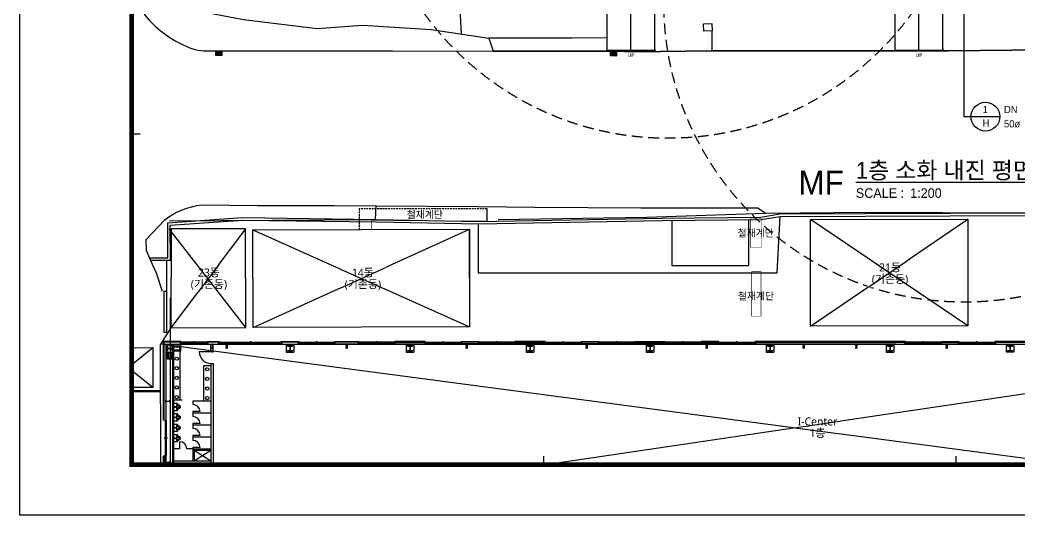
# Model space of a CAD drawing. Header units: millimetres. Extents: x 0 to 168200, y 0 to 118800.
# Drawn here: x 0 to 83330, y 0 to 41283 of the extents above; entities that cross this region are included whole.
import ezdxf
from ezdxf.enums import TextEntityAlignment as Align

# ---------------------------------------------------------------- set-up
doc = ezdxf.new("R2010")
doc.units = ezdxf.units.MM
doc.header["$LTSCALE"] = 200
for name, pattern in [('CEN-GAUN', [32.2, 30, -1, 0.2, -1]), ('DASHED2', [0.375, 0.25, -0.125]), ('HID', [2.3, 1.5, -0.8]), ('HIDDEN', [0.375, 0.25, -0.125])]:
    doc.linetypes.add(name, pattern=pattern)
for name, color, linetype in [('BACK', 8, 'Continuous'), ('CEN', 1, 'CEN-GAUN'), ('R', 1, 'Continuous'), ('SYM', 6, 'Continuous'), ('TEXT', 2, 'Continuous'), ('XR-SHEET$0$XREF-Form$0$SHT', 5, 'Continuous'), ('빗물받이(5)', 5, 'Continuous')]:
    doc.layers.add(name, color=color, linetype=linetype)
doc.layers.add('XR-SHEET$0$XREF-Form$0$TEMP', color=171, linetype='Continuous', plot=False)
doc.styles.add('돋움', font='')
doc.styles.add('스타일1', font='')
doc.styles.get('돋움').set_extended_font_data('Dotum')
doc.styles.get('스타일1').set_extended_font_data('Malgun Gothic')

# ---------------------------------------------------------------- blocks, each defined once
blk = doc.blocks.new('XR-SHEET')
at = {"layer": 'XR-SHEET$0$XREF-Form$0$SHT'}
blk.add_lwpolyline([(0, 594), (841, 594), (841, 0), (0, 0)], close=True, dxfattribs=at)
at = {"layer": 'XR-SHEET$0$XREF-Form$0$SHT', "const_width": 2}
blk.add_lwpolyline([(46.5, 573), (819.5, 573), (819.5, 21), (46.5, 21)], close=True, dxfattribs=at)
at = {"layer": 'XR-SHEET$0$XREF-Form$0$TEMP'}
for p, q in [((46.5, 159), (50, 159)), ((218.25, 21), (218.25, 24.5)), ((390, 21), (390, 24.5))]:
    blk.add_line(p, q, dxfattribs=at)
blk = doc.blocks.new('화장실')
at = {"layer": 'BACK', "ltscale": 200}
for p, q in [((-1500, 0), (0, 0)), ((-1500, 0), (-1500, -292)), ((0, 0), (0, -1000)), ((-1500, -892), (-1500, -1000)), ((-900, -892), (-1500, -892)), ((-1500, -1000), (0, -1000))]:
    blk.add_line(p, q, dxfattribs=at)
blk.add_arc((-1500, -892), 600, 0, 90, dxfattribs=at)
blk = doc.blocks.new('남소변기')
at = {"layer": 'BACK', "ltscale": 200}
for p, q in [((0, 285), (0, 142)), ((150, 285), (0, 285)), ((0, 142), (0, 0)), ((15, 30), (0, 30)), ((0, 15), (78, 15)), ((0, 0), (0, -142)), ((15, -30), (15, 30)), ((147, 15), (210, 15)), ((315, 285), (150, 285)), ((210, 30), (218, 30)), ((210, -30), (210, 30)), ((218, 30), (218, -30)), ((270, 225), (292, 225)), ((292, 225), (315, 225)), ((315, 255), (315, 285)), ((315, 225), (315, 255)), ((0, -15), (78, -15)), ((0, -30), (15, -30)), ((0, -142), (0, -285)), ((0, -285), (150, -285)), ((147, -15), (210, -15)), ((150, -285), (315, -285)), ((218, -30), (210, -30)), ((292, -225), (270, -225)), ((315, -225), (292, -225)), ((315, -255), (315, -225)), ((315, -285), (315, -255))]:
    blk.add_line(p, q, dxfattribs=at)
blk.add_circle((112, 0), 37.5, dxfattribs=at)
for centre, radius, start, end in [((2091, -128), 1870, 173.53631, 176.07483), ((2091, 128), 1870, 183.92517, 186.46369), ((741, 58), 509, 162.68677, 177.29727), ((278, 0), 128, 251.9686, 108.0314), ((281, 199), 27.7, 112.5, 157.5), ((595, 481), 435, 218.5584, 225), ((372, 258), 120, 225, 237.28538), ((1449, 1934), 2111, 237.28538, 239.03624), ((745, 435), 456, 199.26161, 204.34121), ((1050, 695), 847, 211.86106, 215.51908), ((632, 503), 405, 227.81561, 238.4446), ((500, 353), 268, 239.03624, 243.95283), ((603, 563), 502, 243.95283, 248.62608), ((739, 721), 648, 240.46772, 246.40218), ((301, -207), 326, 62.82337, 68.62608), ((323, -165), 278, 59.03624, 62.82337), ((193, -381), 530, 56.29478, 59.03624), ((161, -375), 595, 51.3557, 57.56894), ((439, -12), 86.9, 45, 56.29478), ((365, -87), 192, 37.41309, 45), ((496, 13), 27.7, 14.03624, 37.41309), ((436, -2), 88.7, 1.04163, 14.03624), ((436, 2), 88.7, 345.96376, 358.95837), ((364, -41), 214, 21.62004, 37.86972), ((374, -20), 197, 5.75321, 16.86666), ((741, -58), 509, 182.70273, 197.31323), ((595, -481), 435, 135, 141.4416), ((281, -199), 27.7, 202.5, 247.5), ((372, -258), 120, 122.71462, 135), ((1449, -1934), 2111, 120.96376, 122.71462), ((745, -435), 456, 155.65879, 160.73839), ((1050, -695), 847, 144.48092, 148.13894), ((632, -503), 405, 121.5554, 132.18439), ((500, -353), 268, 116.04717, 120.96376), ((603, -563), 502, 111.37392, 116.04717), ((301, 207), 326, 291.37392, 297.17663), ((739, -721), 648, 113.59782, 119.53228), ((323, 165), 278, 297.17663, 300.96376), ((193, 381), 530, 300.96376, 303.70522), ((161, 375), 595, 302.43106, 308.6443), ((439, 12), 86.9, 303.70522, 315), ((365, 87), 192, 315, 322.58691), ((496, -13), 27.7, 322.58691, 345.96376), ((364, 41), 214, 322.13028, 338.37996), ((374, 20), 197, 343.13334, 354.24679)]:
    blk.add_arc(centre, radius, start, end, dxfattribs=at)
blk = doc.blocks.new('W1')
at = {"layer": '빗물받이(5)'}
h = blk.add_hatch(dxfattribs=at)
h.set_pattern_fill('ANSI31', color=256, scale=0.02, style=0)
h.set_pattern_definition([(45, (-178.083926, -134.613974), (-0.04490128, 0.04490128), [])])
h.paths.add_polyline_path([(0.26, 0.149), (-0.24, 0.149), (-0.24, -0.151), (0.26, -0.151)])
blk.add_lwpolyline([(-0.24, 0.149), (0.26, 0.149), (0.26, -0.151), (-0.24, -0.151), (-0.24, 0.149)], dxfattribs=at)

msp = doc.modelspace()

# ---------------------------------------------------------------- linework, layer by layer
at = {"layer": 'BACK'}
for p, q in [((50900, 38731.7), (50897.9, 42465)), ((74900, 38731.7), (74897.9, 42465)), ((48900, 38882.8), (48900, 38682.8)), ((52900, 38859.3), (52900, 38659.3)), ((72900, 38899.9), (72900, 38699.9)), ((76900, 38910.7), (76900, 38710.7)), ((38165.2, 24271.7), (38165.2, 20187.7)), ((63103.4, 20187.7), (63346.9, 24904.7)), ((65861.7, 24645.6), (78974.5, 24674.9)), ((65881.6, 15746.6), (65861.7, 24645.6)), ((78974.5, 24674.9), (78994.3, 15775.9)), ((12606.5, 23855.8), (12558.6, 15622.2)), ((18791.1, 23869.6), (12606.5, 23855.8)), ((18809.5, 15636.2), (18791.1, 23869.6)), ((19412.5, 23788.2), (37435.1, 23828.5)), ((19430.7, 15642.9), (19412.5, 23788.2)), ((37435.1, 23828.5), (37453.3, 15683.2)), ((38165.2, 20187.7), (63103.4, 20187.7)), ((12558.6, 15622.2), (18809.5, 15636.2)), ((37453.3, 15683.2), (19430.7, 15642.9)), ((78994.3, 15775.9), (65881.6, 15746.6)), ((11703.4, 14243.7), (113070, 14470)), ((11725.8, 4200), (11703.4, 14243.7)), ((12150, 14250), (112850, 14250)), ((12150, 14250), (12150, 4200)), ((15900, 13598.7), (15900, 14250)), ((16100, 13598.7), (16100, 14239)), ((9300, 13954.6), (11073.5, 13958.5)), ((11073.5, 13958.5), (11080.9, 10627)), ((11080.9, 10627), (9300, 10623))]:
    msp.add_line(p, q, dxfattribs=at)
at = {"layer": 'BACK', "linetype": 'DASHED2', "ltscale": 3}
for p, q in [((38916.8, 25536.1), (28274.7, 25536.1)), ((28274.7, 25536.1), (28274.7, 23808))]:
    msp.add_line(p, q, dxfattribs=at)
at = {"layer": 'BACK', "ltscale": 200}
for p, q in [((12500, 18112.6), (12500, 4200)), ((11930, 14470), (11930, 7900)), ((12190, 13590), (12190, 14210)), ((12190, 14210), (12810, 14210)), ((12810, 14210), (12190, 14210)), ((12810, 13590), (12810, 14210)), ((13410, 14086), (13410, 14470)), ((13410, 14420), (13410, 14340)), ((15600, 14420), (13410, 14420)), ((15600, 14340), (13410, 14340)), ((13440, 14420), (13440, 14340)), ((15570, 14380), (13440, 14380)), ((14555, 14360), (13440, 14360)), ((15570, 14400), (14455, 14400)), ((14455, 14380), (14455, 14400)), ((14505, 14210.7), (14505, 14486)), ((14555, 14360), (14555, 14380)), ((15570, 14420), (15570, 14340)), ((15600, 14420), (15600, 14340)), ((16600, 14420), (16600, 14340)), ((16600, 14420), (21772.1, 14420)), ((16600, 14340), (21772.1, 14340)), ((16630, 14420), (16630, 14340)), ((16630, 14400), (19272.1, 14400)), ((16630, 14380), (21742.1, 14380)), ((19172.1, 14360), (19172.1, 14380)), ((19172.1, 14360), (21742.1, 14360)), ((19222.1, 14210.7), (19222.1, 14486)), ((19272.1, 14380), (19272.1, 14400)), ((21742.1, 14420), (21742.1, 14340)), ((21772.1, 14420), (21772.1, 14340)), ((22190, 14210), (22810, 14210)), ((22190, 14210), (22190, 13590)), ((22810, 14210), (22810, 13590)), ((23227.9, 14420), (23227.9, 14340)), ((23227.9, 14420), (26227.9, 14420)), ((23227.9, 14340), (26227.9, 14340)), ((23257.9, 14420), (23257.9, 14340)), ((23257.9, 14400), (24777.9, 14400)), ((23257.9, 14380), (26197.9, 14380)), ((24677.9, 14360), (24677.9, 14380)), ((24677.9, 14360), (26197.9, 14360)), ((24727.9, 14210.7), (24727.9, 14486)), ((24777.9, 14380), (24777.9, 14400)), ((26197.9, 14420), (26197.9, 14340)), ((26227.9, 14420), (26227.9, 14340)), ((28227.9, 14420), (28227.9, 14340)), ((31227.9, 14420), (28227.9, 14420)), ((31227.9, 14340), (28227.9, 14340)), ((28257.9, 14420), (28257.9, 14340)), ((31197.9, 14380), (28257.9, 14380)), ((29777.9, 14360), (28257.9, 14360)), ((31197.9, 14400), (29677.9, 14400)), ((29677.9, 14380), (29677.9, 14400)), ((29727.9, 14210.7), (29727.9, 14486)), ((29777.9, 14360), (29777.9, 14380)), ((31197.9, 14420), (31197.9, 14340)), ((31227.9, 14420), (31227.9, 14340)), ((32190, 14210), (32810, 14210)), ((32190, 14210), (32190, 13590)), ((32810, 14210), (32810, 13590)), ((33772.1, 14420), (33772.1, 14340)), ((33772.1, 14420), (36772.1, 14420)), ((33772.1, 14340), (36772.1, 14340)), ((33802.1, 14420), (33802.1, 14340)), ((33802.1, 14400), (35322.1, 14400)), ((33802.1, 14380), (36742.1, 14380)), ((35222.1, 14360), (35222.1, 14380)), ((35222.1, 14360), (36742.1, 14360)), ((35272.1, 14210.7), (35272.1, 14486)), ((35322.1, 14380), (35322.1, 14400)), ((36742.1, 14420), (36742.1, 14340)), ((36772.1, 14420), (36772.1, 14340)), ((38227.9, 14420), (38227.9, 14340)), ((41227.9, 14420), (38227.9, 14420)), ((41227.9, 14340), (38227.9, 14340)), ((38257.9, 14420), (38257.9, 14340)), ((41197.9, 14380), (38257.9, 14380)), ((39777.9, 14360), (38257.9, 14360)), ((41197.9, 14400), (39677.9, 14400)), ((39677.9, 14380), (39677.9, 14400)), ((39727.9, 14210.7), (39727.9, 14486)), ((39777.9, 14360), (39777.9, 14380)), ((41197.9, 14420), (41197.9, 14340)), ((41227.9, 14420), (41227.9, 14340)), ((42190, 14210), (42810, 14210)), ((42190, 14210), (42190, 13590)), ((42810, 14210), (42810, 13590)), ((43772.1, 14420), (43772.1, 14340)), ((43772.1, 14420), (46772.1, 14420)), ((43772.1, 14340), (46772.1, 14340)), ((43802.1, 14420), (43802.1, 14340)), ((43802.1, 14400), (45322.1, 14400)), ((43802.1, 14380), (46742.1, 14380)), ((45222.1, 14360), (45222.1, 14380)), ((45222.1, 14360), (46742.1, 14360)), ((45272.1, 14210.7), (45272.1, 14486)), ((45322.1, 14380), (45322.1, 14400)), ((46742.1, 14420), (46742.1, 14340)), ((46772.1, 14420), (46772.1, 14340)), ((48224.7, 14420), (48224.7, 14340)), ((51224.7, 14420), (48224.7, 14420)), ((51224.7, 14340), (48224.7, 14340)), ((48254.7, 14420), (48254.7, 14340)), ((51194.7, 14380), (48254.7, 14380)), ((49774.7, 14360), (48254.7, 14360)), ((51194.7, 14400), (49674.7, 14400)), ((49674.7, 14380), (49674.7, 14400)), ((49724.7, 14210.7), (49724.7, 14486)), ((49774.7, 14360), (49774.7, 14380)), ((51194.7, 14420), (51194.7, 14340)), ((51224.7, 14420), (51224.7, 14340)), ((52810, 14218.8), (52190, 14218.8)), ((52190, 14210), (52810, 14210)), ((52190, 14210), (52190, 13590)), ((52810, 14210), (52810, 13590)), ((53768.9, 14420), (53768.9, 14340)), ((56768.9, 14420), (53768.9, 14420)), ((56768.9, 14340), (53768.9, 14340)), ((53798.9, 14420), (53798.9, 14340)), ((56738.9, 14380), (53798.9, 14380)), ((55318.9, 14360), (53798.9, 14360)), ((56738.9, 14400), (55218.9, 14400)), ((55218.9, 14380), (55218.9, 14400)), ((55268.9, 14210.7), (55268.9, 14486)), ((55318.9, 14360), (55318.9, 14380)), ((56738.9, 14420), (56738.9, 14340)), ((56768.9, 14420), (56768.9, 14340)), ((58224.7, 14420), (58224.7, 14340)), ((58224.7, 14420), (61224.7, 14420)), ((58224.7, 14340), (61224.7, 14340)), ((58254.7, 14420), (58254.7, 14340)), ((58254.7, 14400), (59774.7, 14400)), ((58254.7, 14380), (61194.7, 14380)), ((59674.7, 14360), (59674.7, 14380)), ((59674.7, 14360), (61194.7, 14360)), ((59724.7, 14210.7), (59724.7, 14486)), ((59774.7, 14380), (59774.7, 14400)), ((61194.7, 14420), (61194.7, 14340)), ((61224.7, 14420), (61224.7, 14340)), ((62190, 14210), (62810, 14210)), ((62190, 14210), (62190, 13590)), ((62810, 14210), (62190, 14210)), ((62810, 14210), (62810, 13590)), ((72190, 14210), (72810, 14210)), ((72190, 14210), (72190, 13590)), ((72810, 14210), (72810, 13590)), ((73775.3, 14420), (73775.3, 14340)), ((76775.3, 14420), (73775.3, 14420)), ((76775.3, 14340), (73775.3, 14340)), ((73805.3, 14420), (73805.3, 14340)), ((76745.3, 14380), (73805.3, 14380)), ((75325.3, 14360), (73805.3, 14360)), ((76745.3, 14400), (75225.3, 14400)), ((75225.3, 14380), (75225.3, 14400)), ((75275.3, 14210.7), (75275.3, 14486)), ((75325.3, 14360), (75325.3, 14380)), ((76745.3, 14420), (76745.3, 14340)), ((76775.3, 14420), (76775.3, 14340)), ((78231.1, 14250), (76775.3, 14250)), ((78231.1, 14420), (78231.1, 14340)), ((78231.1, 14420), (81231.1, 14420)), ((78231.1, 14340), (81231.1, 14340)), ((78261.1, 14420), (78261.1, 14340)), ((78261.1, 14400), (79781.1, 14400)), ((78261.1, 14380), (81201.1, 14380)), ((79681.1, 14360), (79681.1, 14380)), ((79681.1, 14360), (81201.1, 14360)), ((79731.1, 14210.7), (79731.1, 14486)), ((79781.1, 14380), (79781.1, 14400)), ((81201.1, 14420), (81201.1, 14340)), ((81231.1, 14420), (81231.1, 14340)), ((82190, 14218.8), (82810, 14218.8)), ((82190, 14218.8), (82190, 13598.8)), ((82810, 14218.8), (82810, 13598.8)), ((12190, 13590), (12810, 13590)), ((12300, 12990), (12300, 13590)), ((12400, 13090), (12400, 13590)), ((12600, 13590), (12600, 13090)), ((12700, 13590), (12700, 4200)), ((12800, 13590), (12800, 4200)), ((13410, 14086), (12810, 14086)), ((13310, 13986), (12810, 13986)), ((12810, 13786), (13310, 13786)), ((12810, 13686), (13410, 13686)), ((13310, 13786), (13310, 13986)), ((13310, 13686), (13310, 9600)), ((13410, 13686), (13410, 14086)), ((16009, 13618.7), (14925, 13618.7)), ((16100, 13598.7), (14925, 13598.7)), ((16009, 13618.7), (16100, 13618.7)), ((22190, 13590), (22810, 13590)), ((32190, 13590), (32810, 13590)), ((42190, 13590), (42810, 13590)), ((52190, 13590), (52810, 13590)), ((62190, 13590), (62810, 13590)), ((72190, 13590), (72810, 13590)), ((82190, 13598.8), (82810, 13598.8)), ((12700, 12990), (12300, 12990)), ((12600, 13090), (12400, 13090)), ((15900, 12643.7), (15900, 5336)), ((15900, 12643.7), (16100, 12643.7)), ((16100, 12643.7), (16100, 4200)), ((15300, 12443.7), (15300, 9512.5)), ((15900, 12443.7), (15300, 12443.7)), ((12700, 9600), (13500.5, 9600)), ((12030, 7900), (11930, 7900)), ((12090, 7900), (12170, 7900)), ((12090, 7900), (12090, 4900)), ((12090, 7870), (12170, 7870)), ((12110, 7870), (12110, 6350)), ((12130, 7870), (12130, 4930)), ((12170, 7900), (12170, 4900)), ((12299.3, 6400), (12024, 6400)), ((12130, 6350), (12110, 6350)), ((12150, 6450), (12130, 6450)), ((12150, 6450), (12150, 4930)), ((12800, 6112.5), (12800, 5512.5)), ((13300, 6112.5), (13300, 5512.5)), ((13300, 5512.5), (12800, 5512.5)), ((14400, 5512.5), (13900, 5512.5)), ((14400, 5512.5), (15900, 5512.5)), ((14400, 5512.5), (14400, 4512.5)), ((14500, 5412.5), (15900, 5412.5)), ((14500, 5412.5), (14500, 4512.5)), ((15900, 5700), (15900, 4200)), ((11930, 4900), (11930, 4200)), ((12030, 4900), (11930, 4900)), ((12030, 4900), (12030, 4200)), ((12090, 4930), (12170, 4930)), ((12090, 4900), (12170, 4900)), ((12800, 4512.5), (15900, 4512.5)), ((12800, 4312.5), (15900, 4312.5))]:
    msp.add_line(p, q, dxfattribs=at)
at = {"layer": 'BACK', "ltscale": 100}
for p, q in [((15925, 14250), (15925, 14239)), ((15925, 14250), (16100, 14250)), ((15925, 14239), (15995, 14239)), ((16009, 14225), (16009, 13925)), ((16016, 14225), (16016, 13925)), ((16030, 14239), (16100, 14239)), ((16100, 14250), (16100, 14239)), ((12296.5, 13686), (12296.5, 14114)), ((12296.5, 14114), (12331.5, 14114)), ((12296.5, 13686), (12331.5, 13686)), ((12331.5, 13932), (12331.5, 14114)), ((12331.5, 13686), (12331.5, 13868)), ((12353.5, 13910), (12646.5, 13910)), ((12353.5, 13890), (12646.5, 13890)), ((12668.5, 13932), (12668.5, 14114)), ((12668.5, 14114), (12703.5, 14114)), ((12668.5, 13686), (12668.5, 13868)), ((12668.5, 13686), (12703.5, 13686)), ((12703.5, 13686), (12703.5, 14114)), ((15925, 13911), (15925, 13900)), ((15925, 13911), (15995, 13911)), ((15925, 13900), (16100, 13900)), ((16030, 13911), (16100, 13911)), ((16100, 13911), (16100, 13900)), ((22297.5, 14107), (22297.5, 14079)), ((22297.5, 14107), (22702.5, 14107)), ((22297.5, 14079), (22469, 14079)), ((22297.5, 13721), (22297.5, 13693)), ((22297.5, 13721), (22469, 13721)), ((22297.5, 13693), (22702.5, 13693)), ((22491, 14057), (22491, 13743)), ((22509, 14057), (22509, 13743)), ((22531, 14079), (22702.5, 14079)), ((22531, 13721), (22702.5, 13721)), ((22702.5, 14107), (22702.5, 14079)), ((22702.5, 13721), (22702.5, 13693)), ((32297.5, 14107), (32297.5, 14079)), ((32297.5, 14107), (32702.5, 14107)), ((32297.5, 14079), (32469, 14079)), ((32297.5, 13721), (32297.5, 13693)), ((32297.5, 13721), (32469, 13721)), ((32297.5, 13693), (32702.5, 13693)), ((32491, 14057), (32491, 13743)), ((32509, 14057), (32509, 13743)), ((32531, 14079), (32702.5, 14079)), ((32531, 13721), (32702.5, 13721)), ((32702.5, 14107), (32702.5, 14079)), ((32702.5, 13721), (32702.5, 13693)), ((42297.5, 14107), (42297.5, 14079)), ((42297.5, 14107), (42702.5, 14107)), ((42297.5, 14079), (42469, 14079)), ((42297.5, 13721), (42297.5, 13693)), ((42297.5, 13721), (42469, 13721)), ((42297.5, 13693), (42702.5, 13693)), ((42491, 14057), (42491, 13743)), ((42509, 14057), (42509, 13743)), ((42531, 14079), (42702.5, 14079)), ((42531, 13721), (42702.5, 13721)), ((42702.5, 14107), (42702.5, 14079)), ((42702.5, 13721), (42702.5, 13693)), ((52297.5, 14107), (52297.5, 14079)), ((52297.5, 14107), (52702.5, 14107)), ((52297.5, 14079), (52469, 14079)), ((52297.5, 13721), (52297.5, 13693)), ((52297.5, 13721), (52469, 13721)), ((52297.5, 13693), (52702.5, 13693)), ((52491, 14057), (52491, 13743)), ((52509, 14057), (52509, 13743)), ((52531, 14079), (52702.5, 14079)), ((52531, 13721), (52702.5, 13721)), ((52702.5, 14107), (52702.5, 14079)), ((52702.5, 13721), (52702.5, 13693)), ((62297.5, 14107), (62297.5, 14079)), ((62297.5, 14107), (62702.5, 14107)), ((62297.5, 14079), (62469, 14079)), ((62297.5, 13721), (62297.5, 13693)), ((62297.5, 13721), (62469, 13721)), ((62297.5, 13693), (62702.5, 13693)), ((62491, 14057), (62491, 13743)), ((62509, 14057), (62509, 13743)), ((62531, 14079), (62702.5, 14079)), ((62531, 13721), (62702.5, 13721)), ((62702.5, 14107), (62702.5, 14079)), ((62702.5, 13721), (62702.5, 13693)), ((72297.5, 14107), (72297.5, 14079)), ((72297.5, 14107), (72702.5, 14107)), ((72297.5, 14079), (72469, 14079)), ((72297.5, 13721), (72297.5, 13693)), ((72297.5, 13721), (72469, 13721)), ((72297.5, 13693), (72702.5, 13693)), ((72491, 14057), (72491, 13743)), ((72509, 14057), (72509, 13743)), ((72531, 14079), (72702.5, 14079)), ((72531, 13721), (72702.5, 13721)), ((72702.5, 14107), (72702.5, 14079)), ((72702.5, 13721), (72702.5, 13693)), ((82297.5, 14115.8), (82297.5, 14087.8)), ((82297.5, 14115.8), (82702.5, 14115.8)), ((82297.5, 14087.8), (82469, 14087.8)), ((82297.5, 13729.8), (82297.5, 13701.8)), ((82297.5, 13729.8), (82469, 13729.8)), ((82297.5, 13701.8), (82702.5, 13701.8)), ((82491, 14065.8), (82491, 13751.8)), ((82509, 14065.8), (82509, 13751.8)), ((82531, 14087.8), (82702.5, 14087.8)), ((82531, 13729.8), (82702.5, 13729.8)), ((82702.5, 14115.8), (82702.5, 14087.8)), ((82702.5, 13729.8), (82702.5, 13701.8)), ((12150, 9587.5), (12161, 9587.5)), ((12150, 9412.5), (12150, 9587.5)), ((12150, 9412.5), (12161, 9412.5)), ((12161, 9517.5), (12161, 9587.5)), ((12161, 9412.5), (12161, 9482.5)), ((12175, 9503.5), (12475, 9503.5)), ((12175, 9496.5), (12475, 9496.5)), ((12489, 9517.5), (12489, 9587.5)), ((12489, 9587.5), (12500, 9587.5)), ((12489, 9412.5), (12489, 9482.5)), ((12489, 9412.5), (12500, 9412.5)), ((12500, 9412.5), (12500, 9587.5)), ((12150, 4487.5), (12161, 4487.5)), ((12150, 4312.5), (12150, 4487.5)), ((12150, 4312.5), (12161, 4312.5)), ((12161, 4417.5), (12161, 4487.5)), ((12161, 4312.5), (12161, 4382.5)), ((12175, 4403.5), (12475, 4403.5)), ((12175, 4396.5), (12475, 4396.5)), ((12489, 4417.5), (12489, 4487.5)), ((12489, 4487.5), (12500, 4487.5)), ((12489, 4312.5), (12489, 4382.5)), ((12489, 4312.5), (12500, 4312.5)), ((12500, 4312.5), (12500, 4487.5))]:
    msp.add_line(p, q, dxfattribs=at)
at = {"layer": 'BACK', "linetype": 'HIDDEN', "ltscale": 200}
for p, q in [((14500, 5412.5), (15900, 4512.5)), ((14500, 4512.5), (15900, 5412.5))]:
    msp.add_line(p, q, dxfattribs=at)
at = {"layer": 'BACK'}
for points in [[(9300, 54563.2), (9443, 54674.6), (10007.3, 53816.5), (9379.6, 51275.3), (9740.7, 47334.5), (10316.3, 45228.7), (11660.6, 43325.9), (13110.3, 42389.6), (18622.7, 41321.9), (24754.7, 40580), (28536.6, 40842), (34254.6, 40481.4), (39061.6, 39755.4), (39437.5, 38683.4)], [(36776.9, 40100.4), (36619.2, 43282.8), (36973.6, 46639.5), (29985.1, 46782.5), (22902.8, 46945.8), (13853, 47343.5), (11592.7, 48136), (11608.4, 49660.6)], [(113035, 40660.4), (108901.5, 39066.2), (107930.6, 38919.4), (101437.4, 38885.9), (94144.1, 38813.2), (85278.5, 38804.1), (77372.4, 38712.8), (74179.4, 38699), (65516.7, 38705.3), (57648.5, 38724.4), (51229.9, 38636.4), (49476.9, 38682.8), (39437.5, 38683.4)], [(57654.9, 40374.8), (57648.5, 38724.4)], [(48900, 39790.8), (46012, 39775.6), (39061.6, 39755.4)], [(12458.5, 24530.9), (29626.7, 24631.6), (29683.3, 25775.3), (38184.5, 25721.3)], [(38916.8, 24536.1), (38916.8, 25536.1)], [(39852, 24653.4), (52199.7, 24841.1), (62116.9, 25173.7), (70689, 25252.3), (83020.3, 25187), (96586.1, 25370.6), (109418.1, 25556.1), (115883.8, 22037.5)], [(60692, 24636.3), (60692, 20772.6), (54335, 20772.6), (54335, 24557.8)], [(10883, 21248.6), (10882.6, 21448.6)], [(12241.2, 18641.3), (12245.9, 21251.6)], [(12558.6, 15622.2), (11703.4, 14243.7)], [(9300, 12527.9), (11073.5, 13958.5)], [(11080.9, 10627), (9300, 12050.5)], [(11712.2, 10279.2), (9300, 10273.8)]]:
    msp.add_lwpolyline(points, dxfattribs=at)
msp.add_lwpolyline([(9300, 43425.9, 0.0432475), (10438.3, 41665, 0.1138141), (13606.3, 39207, 0.1339401), (15584.8, 38708.9), (16560.2, 38709), (22317.8, 38708), (31039.8, 38707.5), (39437.5, 38683.4), (49476.9, 38682.8), (51229.9, 38636.4), (57648.5, 38724.4), (65516.7, 38705.3), (74179.4, 38699), (77372.4, 38712.8), (85278.5, 38804.1)], format="xyb", dxfattribs=at)
for points in [[(48900, 38765), (52900, 38765), (52900, 42465), (48900, 42465)], [(72900, 38765), (76900, 38765), (76900, 42465), (72900, 42465)], [(57664.3, 41001.7), (57688.9, 40376.1), (56976.9, 40348.2), (56952.4, 40973.8)], [(11993.8, 15242.5), (12248.8, 15243), (12241.2, 18641.3), (11986.2, 18640.8)]]:
    msp.add_lwpolyline(points, close=True, dxfattribs=at)
at = {"layer": 'BACK', "const_width": 66.7}
for points in [[(50933.3, 38765, -1), (50866.7, 38765, -1)], [(74933.3, 38765, -1), (74866.7, 38765, -1)]]:
    msp.add_lwpolyline(points, format="xyb", close=True, dxfattribs=at)
at = {"layer": 'BACK', "linetype": 'DASHED2', "ltscale": 3, "const_width": 50}
msp.add_lwpolyline([(38916.8, 24536.1), (29274.7, 24536.1), (29274.7, 23810.3)], dxfattribs=at)
for points in [[(61790.2, 22308.8), (60892.5, 22308.8), (60892.5, 24725.3), (61790.2, 24725.3)], [(61756.7, 20292.8), (60967.1, 20292.8), (60967.1, 16581.9), (61756.7, 16581.9)]]:
    msp.add_lwpolyline(points, close=True, dxfattribs=at)
at = {"layer": 'BACK', "ltscale": 200}
for points in [[(13410, 14420), (13410, 14470), (11930, 14470)], [(13360, 14420), (11980, 14420), (11980, 7900)]]:
    msp.add_lwpolyline(points, dxfattribs=at)
for points in [[(13335, 14394.5), (13335, 14420), (13410, 14420), (13410, 14270), (13335, 14270), (13335, 14295.5), (13338, 14295.5), (13338, 14273), (13407, 14273), (13407, 14417), (13338, 14417), (13338, 14394.5)], [(16600, 14420), (15600, 14420), (15600, 14470), (16600, 14470)], [(15675, 14394.5), (15675, 14420), (15600, 14420), (15600, 14270), (15675, 14270), (15675, 14295.5), (15672, 14295.5), (15672, 14273), (15603, 14273), (15603, 14417), (15672, 14417), (15672, 14394.5)], [(16525, 14394.5), (16525, 14420), (16600, 14420), (16600, 14270), (16525, 14270), (16525, 14295.5), (16528, 14295.5), (16528, 14273), (16597, 14273), (16597, 14417), (16528, 14417), (16528, 14394.5)], [(23227.9, 14470), (23227.9, 14420), (21772.1, 14420), (21772.1, 14470)], [(21847.1, 14394.5), (21847.1, 14420), (21772.1, 14420), (21772.1, 14270), (21847.1, 14270), (21847.1, 14295.5), (21844.1, 14295.5), (21844.1, 14273), (21775.1, 14273), (21775.1, 14417), (21844.1, 14417), (21844.1, 14394.5)], [(23152.9, 14394.5), (23152.9, 14420), (23227.9, 14420), (23227.9, 14270), (23152.9, 14270), (23152.9, 14295.5), (23155.9, 14295.5), (23155.9, 14273), (23224.9, 14273), (23224.9, 14417), (23155.9, 14417), (23155.9, 14394.5)], [(28227.9, 14470), (28227.9, 14420), (26227.9, 14420), (26227.9, 14470)], [(26302.9, 14394.5), (26302.9, 14420), (26227.9, 14420), (26227.9, 14270), (26302.9, 14270), (26302.9, 14295.5), (26299.9, 14295.5), (26299.9, 14273), (26230.9, 14273), (26230.9, 14417), (26299.9, 14417), (26299.9, 14394.5)], [(28152.9, 14394.5), (28152.9, 14420), (28227.9, 14420), (28227.9, 14270), (28152.9, 14270), (28152.9, 14295.5), (28155.9, 14295.5), (28155.9, 14273), (28224.9, 14273), (28224.9, 14417), (28155.9, 14417), (28155.9, 14394.5)], [(31227.9, 14470), (31227.9, 14420), (33772.1, 14420), (33772.1, 14470)], [(31302.9, 14394.5), (31302.9, 14420), (31227.9, 14420), (31227.9, 14270), (31302.9, 14270), (31302.9, 14295.5), (31299.9, 14295.5), (31299.9, 14273), (31230.9, 14273), (31230.9, 14417), (31299.9, 14417), (31299.9, 14394.5)], [(33697.1, 14394.5), (33697.1, 14420), (33772.1, 14420), (33772.1, 14270), (33697.1, 14270), (33697.1, 14295.5), (33700.1, 14295.5), (33700.1, 14273), (33769.1, 14273), (33769.1, 14417), (33700.1, 14417), (33700.1, 14394.5)], [(38227.9, 14470), (38227.9, 14420), (36772.1, 14420), (36772.1, 14470)], [(36848.7, 14394.5), (36848.7, 14420), (36773.7, 14420), (36773.7, 14270), (36848.7, 14270), (36848.7, 14295.5), (36845.7, 14295.5), (36845.7, 14273), (36776.7, 14273), (36776.7, 14417), (36845.7, 14417), (36845.7, 14394.5)], [(38151.3, 14394.5), (38151.3, 14420), (38226.3, 14420), (38226.3, 14270), (38151.3, 14270), (38151.3, 14295.5), (38154.3, 14295.5), (38154.3, 14273), (38223.3, 14273), (38223.3, 14417), (38154.3, 14417), (38154.3, 14394.5)], [(41227.9, 14470), (41227.9, 14420), (43772.1, 14420), (43772.1, 14470)], [(41302.9, 14394.5), (41302.9, 14420), (41227.9, 14420), (41227.9, 14270), (41302.9, 14270), (41302.9, 14295.5), (41299.9, 14295.5), (41299.9, 14273), (41230.9, 14273), (41230.9, 14417), (41299.9, 14417), (41299.9, 14394.5)], [(43697.1, 14394.5), (43697.1, 14420), (43772.1, 14420), (43772.1, 14270), (43697.1, 14270), (43697.1, 14295.5), (43700.1, 14295.5), (43700.1, 14273), (43769.1, 14273), (43769.1, 14417), (43700.1, 14417), (43700.1, 14394.5)], [(48224.7, 14470), (48224.7, 14420), (46772.1, 14420), (46772.1, 14470)], [(46847.1, 14394.5), (46847.1, 14420), (46772.1, 14420), (46772.1, 14270), (46847.1, 14270), (46847.1, 14295.5), (46844.1, 14295.5), (46844.1, 14273), (46775.1, 14273), (46775.1, 14417), (46844.1, 14417), (46844.1, 14394.5)], [(48149.7, 14394.5), (48149.7, 14420), (48224.7, 14420), (48224.7, 14270), (48149.7, 14270), (48149.7, 14295.5), (48152.7, 14295.5), (48152.7, 14273), (48221.7, 14273), (48221.7, 14417), (48152.7, 14417), (48152.7, 14394.5)], [(53768.9, 14470), (53768.9, 14420), (51224.7, 14420), (51224.7, 14470)], [(51299.7, 14394.5), (51299.7, 14420), (51224.7, 14420), (51224.7, 14270), (51299.7, 14270), (51299.7, 14295.5), (51296.7, 14295.5), (51296.7, 14273), (51227.7, 14273), (51227.7, 14417), (51296.7, 14417), (51296.7, 14394.5)], [(53693.9, 14394.5), (53693.9, 14420), (53768.9, 14420), (53768.9, 14270), (53693.9, 14270), (53693.9, 14295.5), (53696.9, 14295.5), (53696.9, 14273), (53765.9, 14273), (53765.9, 14417), (53696.9, 14417), (53696.9, 14394.5)], [(56768.9, 14470), (56768.9, 14420), (58224.7, 14420), (58224.7, 14470)], [(56843.9, 14394.5), (56843.9, 14420), (56768.9, 14420), (56768.9, 14270), (56843.9, 14270), (56843.9, 14295.5), (56840.9, 14295.5), (56840.9, 14273), (56771.9, 14273), (56771.9, 14417), (56840.9, 14417), (56840.9, 14394.5)], [(58149.7, 14394.5), (58149.7, 14420), (58224.7, 14420), (58224.7, 14270), (58149.7, 14270), (58149.7, 14295.5), (58152.7, 14295.5), (58152.7, 14273), (58221.7, 14273), (58221.7, 14417), (58152.7, 14417), (58152.7, 14394.5)], [(61224.7, 14470), (61224.7, 14420), (73775.3, 14420), (73775.3, 14470)], [(61299.7, 14394.5), (61299.7, 14420), (61224.7, 14420), (61224.7, 14270), (61299.7, 14270), (61299.7, 14295.5), (61296.7, 14295.5), (61296.7, 14273), (61227.7, 14273), (61227.7, 14417), (61296.7, 14417), (61296.7, 14394.5)], [(73700.3, 14394.5), (73700.3, 14420), (73775.3, 14420), (73775.3, 14270), (73700.3, 14270), (73700.3, 14295.5), (73703.3, 14295.5), (73703.3, 14273), (73772.3, 14273), (73772.3, 14417), (73703.3, 14417), (73703.3, 14394.5)], [(78231.1, 14470), (78231.1, 14420), (76775.3, 14420), (76775.3, 14470)], [(76850.3, 14394.5), (76850.3, 14420), (76775.3, 14420), (76775.3, 14270), (76850.3, 14270), (76850.3, 14295.5), (76847.3, 14295.5), (76847.3, 14273), (76778.3, 14273), (76778.3, 14417), (76847.3, 14417), (76847.3, 14394.5)], [(78156.1, 14394.5), (78156.1, 14420), (78231.1, 14420), (78231.1, 14270), (78156.1, 14270), (78156.1, 14295.5), (78159.1, 14295.5), (78159.1, 14273), (78228.1, 14273), (78228.1, 14417), (78159.1, 14417), (78159.1, 14394.5)], [(81231.1, 14470), (81231.1, 14420), (83775.3, 14420), (83775.3, 14470)], [(81306.1, 14394.5), (81306.1, 14420), (81231.1, 14420), (81231.1, 14270), (81306.1, 14270), (81306.1, 14295.5), (81303.1, 14295.5), (81303.1, 14273), (81234.1, 14273), (81234.1, 14417), (81303.1, 14417), (81303.1, 14394.5)]]:
    msp.add_lwpolyline(points, close=True, dxfattribs=at)
at = {"layer": 'BACK', "ltscale": 100}
for points in [[(17210.9, 14126.4), (17127.9, 14126.4), (17127.9, 14138.4), (17327.9, 14138.4), (17327.9, 14126.4), (17244.9, 14126.4, 0.4142136), (17231.9, 14113.4), (17231.9, 13963.4, 0.4142136), (17244.9, 13950.4), (17327.9, 13950.4), (17327.9, 13938.4), (17127.9, 13938.4), (17127.9, 13950.4), (17210.9, 13950.4, 0.4142136), (17223.9, 13963.4), (17223.9, 14113.4, 0.4142136)], [(27210.9, 14126.4), (27127.9, 14126.4), (27127.9, 14138.4), (27327.9, 14138.4), (27327.9, 14126.4), (27244.9, 14126.4, 0.4142136), (27231.9, 14113.4), (27231.9, 13963.4, 0.4142136), (27244.9, 13950.4), (27327.9, 13950.4), (27327.9, 13938.4), (27127.9, 13938.4), (27127.9, 13950.4), (27210.9, 13950.4, 0.4142136), (27223.9, 13963.4), (27223.9, 14113.4, 0.4142136)], [(37210.9, 14126.4), (37127.9, 14126.4), (37127.9, 14138.4), (37327.9, 14138.4), (37327.9, 14126.4), (37244.9, 14126.4, 0.4142136), (37231.9, 14113.4), (37231.9, 13963.4, 0.4142136), (37244.9, 13950.4), (37327.9, 13950.4), (37327.9, 13938.4), (37127.9, 13938.4), (37127.9, 13950.4), (37210.9, 13950.4, 0.4142136), (37223.9, 13963.4), (37223.9, 14113.4, 0.4142136)], [(47210.9, 14126.4), (47127.9, 14126.4), (47127.9, 14138.4), (47327.9, 14138.4), (47327.9, 14126.4), (47244.9, 14126.4, 0.4142136), (47231.9, 14113.4), (47231.9, 13963.4, 0.4142136), (47244.9, 13950.4), (47327.9, 13950.4), (47327.9, 13938.4), (47127.9, 13938.4), (47127.9, 13950.4), (47210.9, 13950.4, 0.4142136), (47223.9, 13963.4), (47223.9, 14113.4, 0.4142136)], [(57210.9, 14126.4), (57127.9, 14126.4), (57127.9, 14138.4), (57327.9, 14138.4), (57327.9, 14126.4), (57244.9, 14126.4, 0.4142136), (57231.9, 14113.4), (57231.9, 13963.4, 0.4142136), (57244.9, 13950.4), (57327.9, 13950.4), (57327.9, 13938.4), (57127.9, 13938.4), (57127.9, 13950.4), (57210.9, 13950.4, 0.4142136), (57223.9, 13963.4), (57223.9, 14113.4, 0.4142136)], [(65283, 14126.4), (65200, 14126.4), (65200, 14138.4), (65400, 14138.4), (65400, 14126.4), (65317, 14126.4, 0.4142136), (65304, 14113.4), (65304, 13963.4, 0.4142136), (65317, 13950.4), (65400, 13950.4), (65400, 13938.4), (65200, 13938.4), (65200, 13950.4), (65283, 13950.4, 0.4142136), (65296, 13963.4), (65296, 14113.4, 0.4142136)], [(69683, 14126.4), (69600, 14126.4), (69600, 14138.4), (69800, 14138.4), (69800, 14126.4), (69717, 14126.4, 0.4142136), (69704, 14113.4), (69704, 13963.4, 0.4142136), (69717, 13950.4), (69800, 13950.4), (69800, 13938.4), (69600, 13938.4), (69600, 13950.4), (69683, 13950.4, 0.4142136), (69696, 13963.4), (69696, 14113.4, 0.4142136)], [(77210.9, 14126.4), (77127.9, 14126.4), (77127.9, 14138.4), (77327.9, 14138.4), (77327.9, 14126.4), (77244.9, 14126.4, 0.4142136), (77231.9, 14113.4), (77231.9, 13963.4, 0.4142136), (77244.9, 13950.4), (77327.9, 13950.4), (77327.9, 13938.4), (77127.9, 13938.4), (77127.9, 13950.4), (77210.9, 13950.4, 0.4142136), (77223.9, 13963.4), (77223.9, 14113.4, 0.4142136)]]:
    msp.add_lwpolyline(points, format="xyb", close=True, dxfattribs=at)
at = {"layer": 'BACK', "const_width": 100}
msp.add_lwpolyline([(11712, 10379.2), (9300, 10373.8)], dxfattribs=at)
at = {"layer": 'BACK', "ltscale": 200}
for centre in [(13063, 13037.6), (13063, 12237.6), (15607.7, 12150.1), (13063, 11437.6), (15607.7, 11350.1), (13063, 10637.6), (15607.7, 10550.1), (13063, 9837.6), (15607.7, 9750.1)]:
    msp.add_circle(centre, 136.8, dxfattribs=at)
at = {"layer": 'BACK', "ltscale": 100}
for centre, radius, start, end in [((15995, 14225), 14, 0, 90), ((16030, 14225), 14, 90, 180), ((12353.5, 13932), 22, 180, 270), ((12353.5, 13868), 22, 90, 180), ((12646.5, 13932), 22, 270, 0), ((12646.5, 13868), 22, 0, 90), ((15995, 13925), 14, 270, 0), ((16030, 13925), 14, 180, 270), ((22469, 14057), 22, 0, 90), ((22469, 13743), 22, 270, 0), ((22531, 14057), 22, 90, 180), ((22531, 13743), 22, 180, 270), ((32469, 14057), 22, 0, 90), ((32469, 13743), 22, 270, 0), ((32531, 14057), 22, 90, 180), ((32531, 13743), 22, 180, 270), ((42469, 14057), 22, 0, 90), ((42469, 13743), 22, 270, 0), ((42531, 14057), 22, 90, 180), ((42531, 13743), 22, 180, 270), ((52469, 14057), 22, 0, 90), ((52469, 13743), 22, 270, 0), ((52531, 14057), 22, 90, 180), ((52531, 13743), 22, 180, 270), ((62469, 14057), 22, 0, 90), ((62469, 13743), 22, 270, 0), ((62531, 14057), 22, 90, 180), ((62531, 13743), 22, 180, 270), ((72469, 14057), 22, 0, 90), ((72469, 13743), 22, 270, 0), ((72531, 14057), 22, 90, 180), ((72531, 13743), 22, 180, 270), ((82469, 14065.8), 22, 0, 90), ((82469, 13751.8), 22, 270, 0), ((82531, 14065.8), 22, 90, 180), ((82531, 13751.8), 22, 180, 270), ((12175, 9517.5), 14, 180, 270), ((12175, 9482.5), 14, 90, 180), ((12475, 9517.5), 14, 270, 0), ((12475, 9482.5), 14, 0, 90), ((12175, 4417.5), 14, 180, 270), ((12175, 4382.5), 14, 90, 180), ((12475, 4417.5), 14, 270, 0), ((12475, 4382.5), 14, 0, 90)]:
    msp.add_arc(centre, radius, start, end, dxfattribs=at)
at = {"layer": 'BACK', "ltscale": 200}
for centre, radius, start, end in [((15900, 13618.7), 975, 180, 270), ((13300, 5512.5), 600, 0, 90)]:
    msp.add_arc(centre, radius, start, end, dxfattribs=at)
at = {"layer": 'CEN', "linetype": 'HID', "ltscale": 3}
for centre in [(99402.9, 61340), (53992.6, 56415), (78654.2, 42752.8)]:
    msp.add_circle(centre, 25000, dxfattribs=at)
at = {"layer": 'R'}
msp.add_line((78654.2, 42690), (78654.2, 33222.2), dxfattribs=at)
at = {"layer": 'TEXT'}
msp.add_line((78654.2, 33222.2), (81649.3, 33222.2), dxfattribs=at)
msp.add_circle((80449.3, 33222.2), 1200, dxfattribs=at)

# ---------------------------------------------------------------- block references
at = {"xscale": 200, "yscale": 200, "zscale": 200}
msp.add_blockref('XR-SHEET', (0, 0), dxfattribs=at)
at = {"layer": 'BACK', "xscale": 1000, "yscale": 1000, "zscale": 1000}
for p in [(16545.8, 38480), (49435.8, 38442.5)]:
    msp.add_blockref('W1', p, dxfattribs=at)
at = {"layer": 'BACK', "ltscale": 200}
for name, p in [('남소변기', (12800, 9015)), ('화장실', (15900, 9512.5)), ('남소변기', (12800, 8145)), ('화장실', (15900, 8512.5)), ('남소변기', (12800, 7275)), ('화장실', (15900, 7512.5)), ('남소변기', (12800, 6405)), ('화장실', (15900, 6512.5))]:
    msp.add_blockref(name, p, dxfattribs=at)

# ---------------------------------------------------------------- texts
at = {"layer": 'BACK', "style": '스타일1'}
for p in [(50914.2, 38210.1), (74914.2, 38210.1)]:
    msp.add_text('UP', height=300, dxfattribs=at).set_placement(p, align=Align.CENTER)
at = {"layer": 'BACK', "linetype": 'Continuous', "style": '돋움'}
for p in [(33730.8, 24745.3), (61305.8, 23214.2), (61325.2, 17965)]:
    msp.add_text('철재계단', height=600, dxfattribs=at).set_placement(p, align=Align.CENTER)
at = {"layer": 'SYM', "color": 3, "style": '돋움'}
for s, height, p in [('%%U1층 소화 내진 평면도', 1400, (69653.4, 28046.7)), ('SCALE :', 800, (69653.4, 26449.3)), ('1:200', 800, (74182.6, 26449.3))]:
    msp.add_text(s, height=height, dxfattribs=at).set_placement(p)
at = {"layer": 'SYM', "color": 6, "style": '돋움'}
msp.add_text('MF', height=2000, dxfattribs=at).set_placement((66757, 27728.7), align=Align.MIDDLE)
at = {"layer": 'TEXT', "style": '돋움'}
for s, p in [('1', (80434.4, 33817.7)), ('H', (80493.9, 32687.4))]:
    msp.add_text(s, height=600, dxfattribs=at).set_placement(p, align=Align.MIDDLE)
for s, p in [('DN', (81995.4, 33817.7)), ('50ø', (81995.4, 32626.7))]:
    msp.add_text(s, height=600, dxfattribs=at).set_placement(p, align=Align.MIDDLE_LEFT)

# ---------------------------------------------------------------- next in the draw order: wipeouts: each hides what was drawn before it
for points in [[(13843.3, 20871.4), (13843.3, 18560.1), (17645.6, 18560.1), (17645.6, 20871.4)], [(26668.7, 20866.5), (26668.7, 18555.2), (30471, 18555.2), (30471, 20866.5)], [(70598.9, 21296.8), (70598.9, 18985.5), (74401.2, 18985.5), (74401.2, 21296.8)], [(64555.3, 8449.9), (64555.3, 6138.6), (68357.6, 6138.6), (68357.6, 8449.9)]]:
    msp.add_wipeout(points).dxf.layer = 'BACK'

# ---------------------------------------------------------------- next in the draw order: linework, layer by layer
at = {"layer": 'BACK'}
msp.add_lwpolyline([(11872.7, 18640.5), (11376.3, 20165.6), (10883, 21248.6), (10536, 22058.4), (10525.1, 22981.7), (12068.6, 24605.3, -0.1447188), (15143.4, 25857.6), (19814.6, 25824), (26160.4, 25808.6), (29683.3, 25775.3), (38184.5, 25721.3), (42914.5, 25679.2), (51730.8, 25624), (61493.7, 25613.9), (62116.9, 25173.7)], format="xyb", dxfattribs=at)
for points in [[(10882.6, 21448.6), (12326.9, 21451.8), (12320.3, 24371.1), (18539.9, 24797.6), (29670.9, 24649.3), (38215.6, 24470.7), (53499.6, 24747.5), (61727.2, 24849), (63330.7, 25104.6), (84559, 25188), (109062.9, 25388.3), (115829.7, 21920.9)], [(10883, 21248.6), (12527.3, 21252.2), (12520.8, 24184.4), (18545.4, 24597.5), (29667.5, 24449.3), (38215.3, 24270.7), (53502.6, 24547.5), (61744.3, 24649.2), (63346.9, 24904.7), (84560.2, 24988), (109015.4, 25187.9), (115738.5, 21742.9)], [(78994.3, 15775.9), (65861.7, 24645.6)], [(65881.6, 15746.6), (78974.5, 24674.9)], [(18809.5, 15636.2), (12419.3, 23855.4)], [(18791.1, 23869.6), (12558.6, 15622.2)], [(19412.5, 23788.2), (37453.3, 15683.2)], [(19430.7, 15642.9), (37449, 23838.7)]]:
    msp.add_lwpolyline(points, dxfattribs=at)
for points in [[(65861.7, 24645.6), (78974.5, 24674.9), (78994.3, 15775.9), (65881.6, 15746.6)], [(19412.5, 23788.2), (37449, 23838.7), (37453.3, 15683.2), (19430.7, 15642.9)]]:
    msp.add_lwpolyline(points, close=True, dxfattribs=at)

# ---------------------------------------------------------------- next in the draw order: texts
at = {"layer": 'BACK', "style": '스타일1'}
for s, p in [('21동', (72498.7, 20649.7)), ('23동', (15743.1, 20224.3)), ('14동', (28568.5, 20219.4)), ('(기존동)', (72498.7, 19678.8)), ('(기존동)', (15743.1, 19253.4)), ('(기존동)', (28568.5, 19248.5)), ('I-Center', (66455.1, 7802.8)), ('1층', (66455.1, 6831.9))]:
    msp.add_text(s, height=666.67, dxfattribs=at).set_placement(p, align=Align.MIDDLE_CENTER)

# ---------------------------------------------------------------- next in the draw order: wipeouts: each hides what was drawn before it
msp.add_wipeout([(64555.3, 8449.9), (64555.3, 6138.6), (68357.6, 6138.6), (68357.6, 8449.9)]).dxf.layer = 'BACK'

# ---------------------------------------------------------------- next in the draw order: linework, layer by layer
at = {"layer": 'BACK'}
for points in [[(87546.3, 4200), (11703.4, 14243.7)], [(43810.2, 4200), (113070, 14470)]]:
    msp.add_lwpolyline(points, dxfattribs=at)

# ---------------------------------------------------------------- next in the draw order: texts
at = {"layer": 'BACK', "style": '스타일1'}
for s, p in [('I-Center', (66455.1, 7802.8)), ('1층', (66455.1, 6831.9))]:
    msp.add_text(s, height=666.67, dxfattribs=at).set_placement(p, align=Align.MIDDLE_CENTER)

doc.saveas('drawing.dxf')
